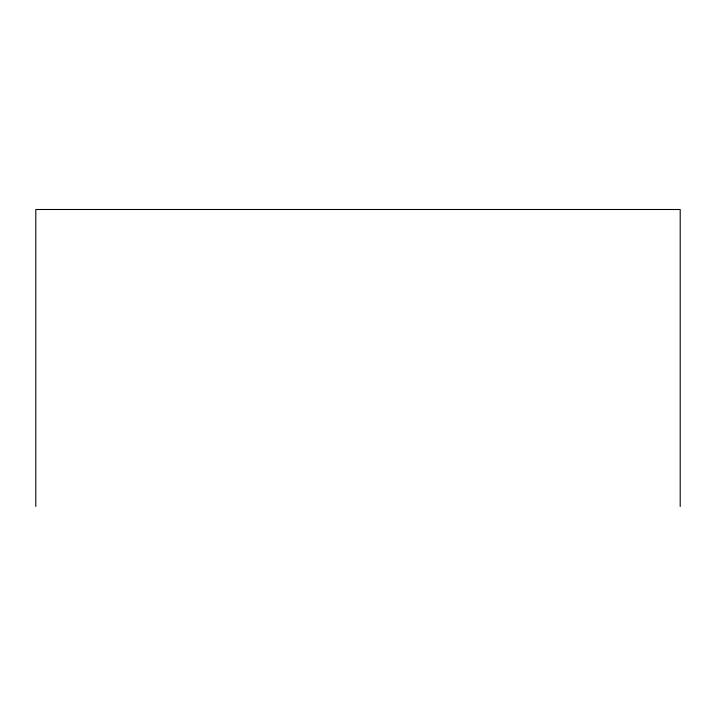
<?xml version="1.0" encoding="UTF-8"?>
<svg xmlns="http://www.w3.org/2000/svg" width="716" height="716" viewBox="0 0 716 716"><rect width="100%" height="100%" fill="white"/><g stroke="black" fill="none" stroke-linecap="round" stroke-linejoin="round"><path stroke-width="1.07" d="M680.2 506.498L680.2 209.502L35.8 209.502L35.8 506.498"/></g></svg>
